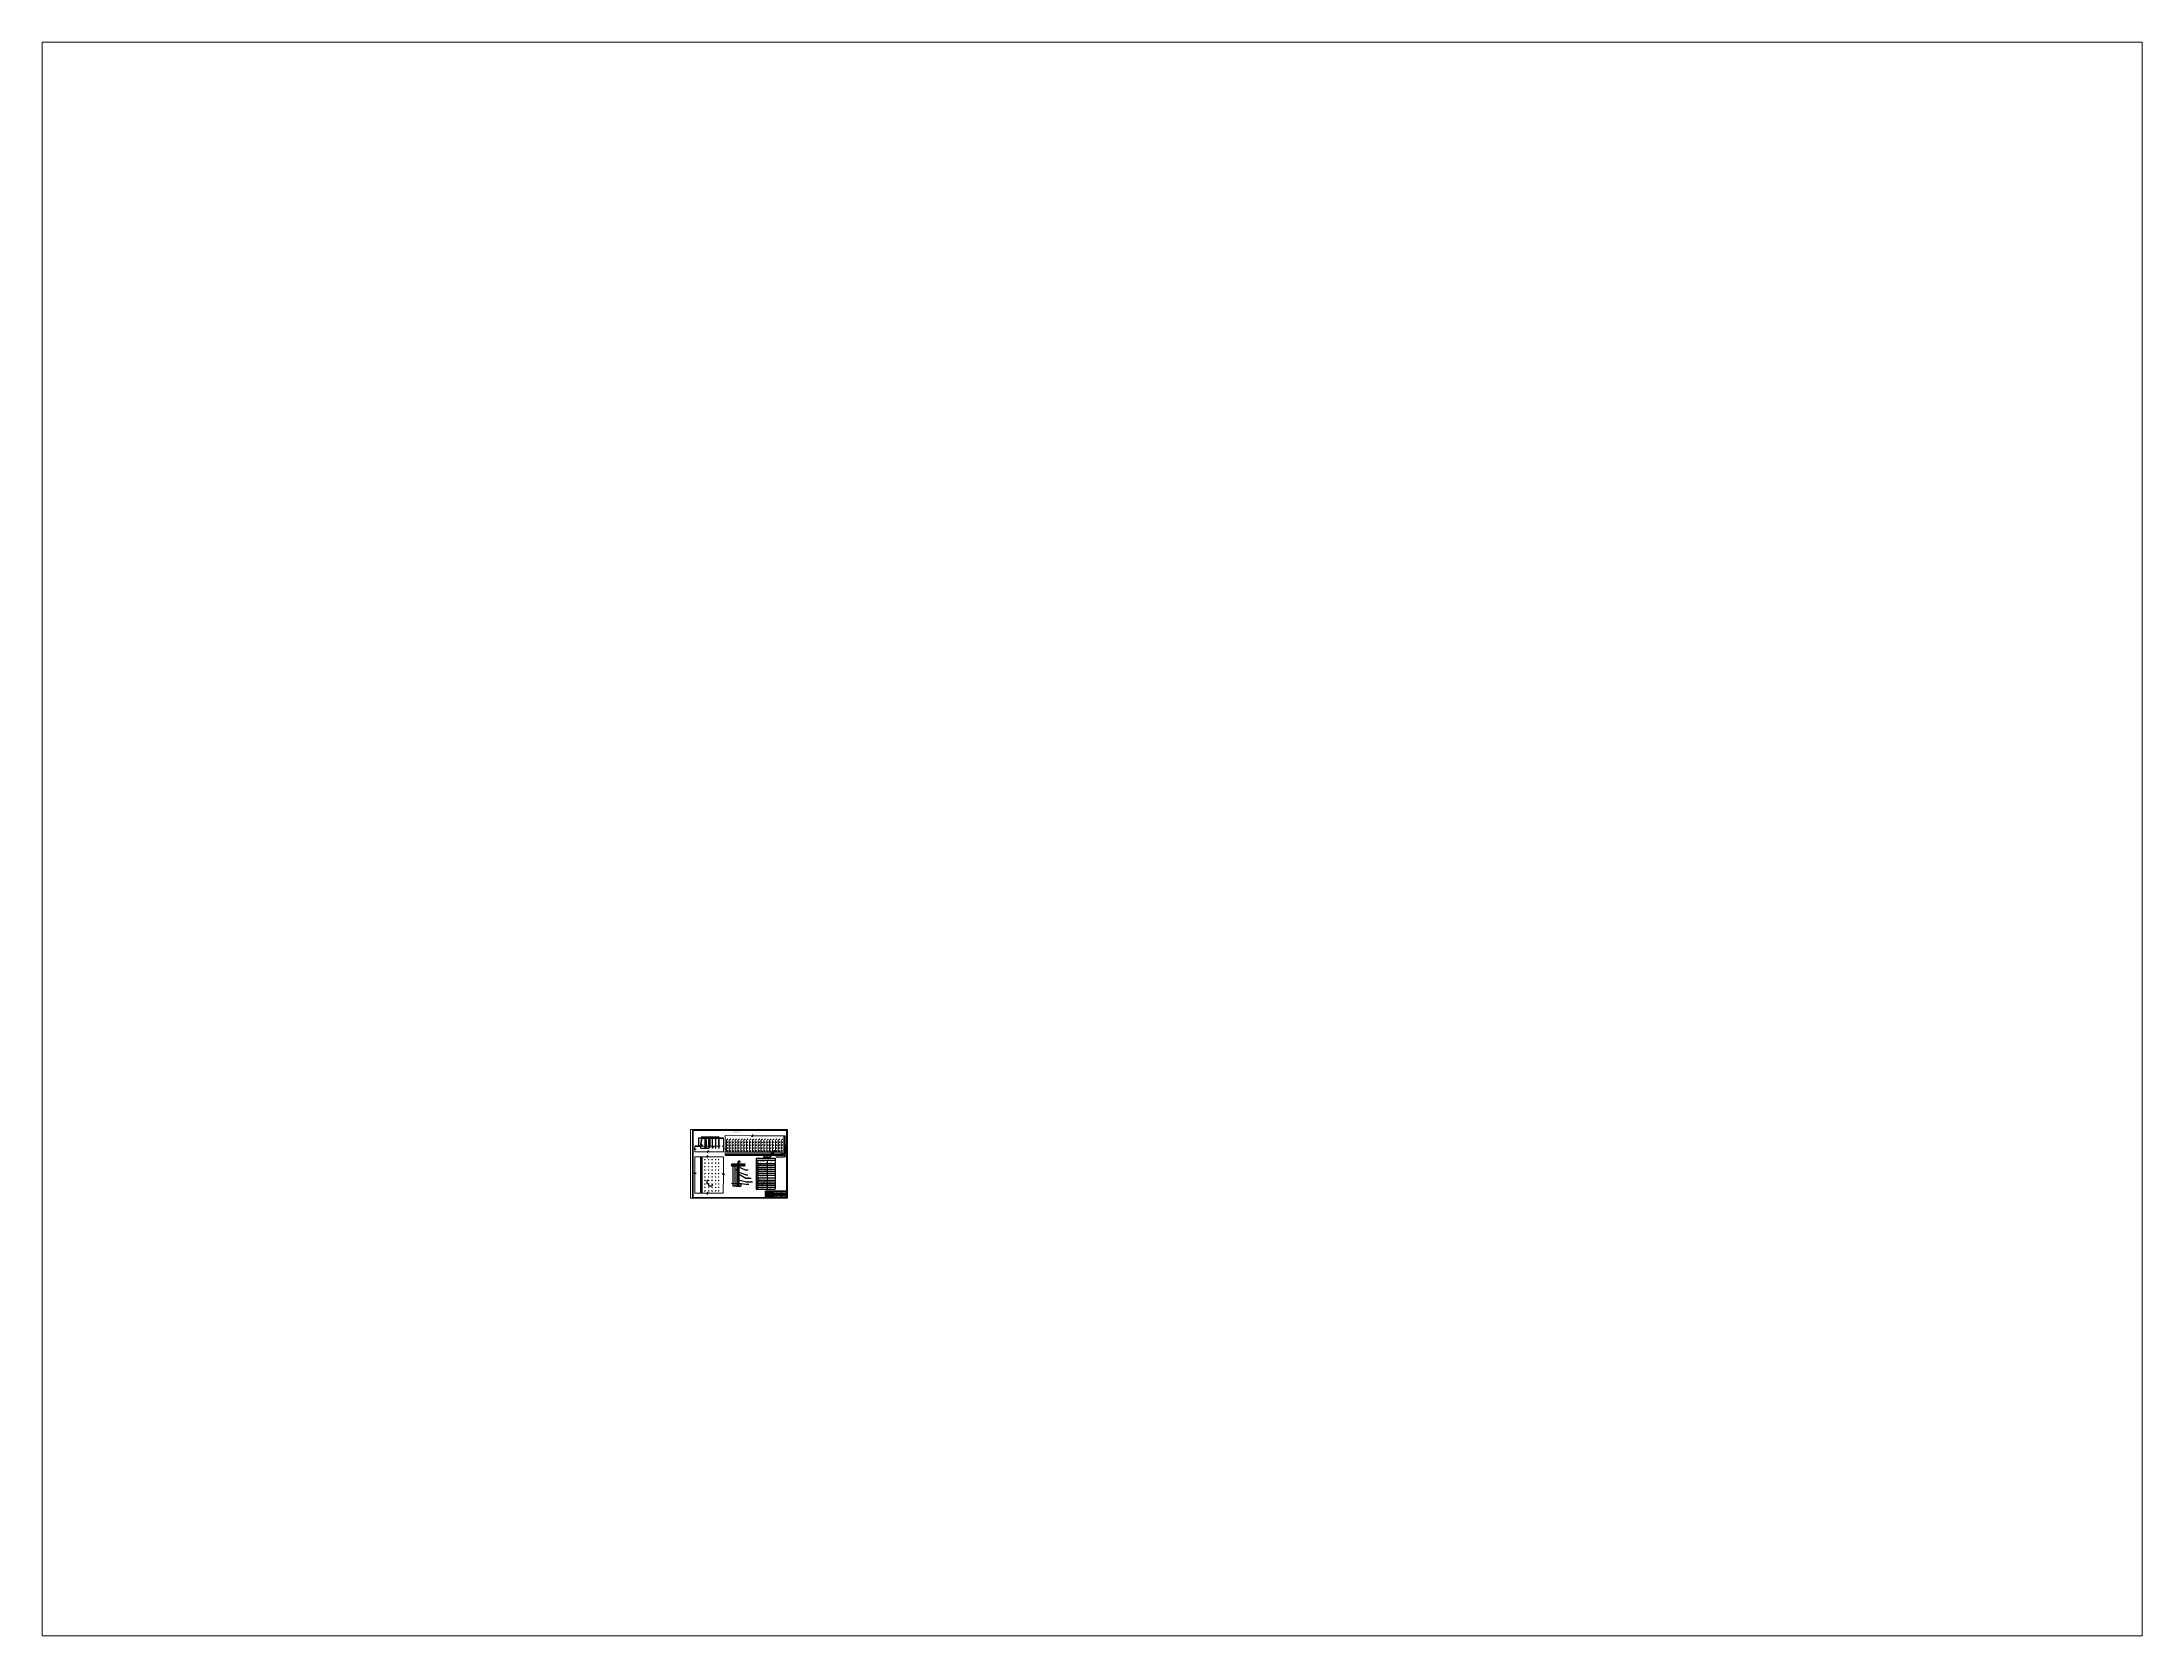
# Paper-space layout 'Layout2' of a CAD drawing. Header units: millimetres. Extents: x 26 to 231, y 20 to 176.
# The model-space entities are those that its viewports show. They can reach past a viewport. Long polylines and large blocks are cut down to what shows.
import ezdxf

# ---------------------------------------------------------------- set-up
doc = ezdxf.new("R2010")
doc.units = ezdxf.units.MM
for name, pattern in [('ACAD_ISO03W100', [30, 12, -18]), ('gost5', [7, 5, -2, 0]), ('gost6', [12, 8, -1.5, 1, -1.5]), ('K5LT_BASIC', [0]), ('K5LT_THIN', [0])]:
    doc.linetypes.add(name, pattern=pattern)
doc.layers.add('Основа', color=10, linetype='K5LT_BASIC', lineweight=35)
doc.layers.add('Рамка', color=30, linetype='Continuous')
doc.styles.add('KTEXTSTYLE', font='GOST_AU.SHX', dxfattribs={"width": 0.96, "height": 5})
doc.styles.add('Такие дела', font='', dxfattribs={"oblique": 15})
doc.styles.get('Такие дела').set_extended_font_data('GOST type A')

# ---------------------------------------------------------------- blocks, each defined once
blk = doc.blocks.new('U0')
at = {"color": 7, "lineweight": 60}
for p, q in [((678, 60), (678, 35)), ((836, 35), (716, 35))]:
    blk.add_line(p, q, dxfattribs=at)
at = {"color": 7}
blk.add_line((836, 30), (786, 30), dxfattribs=at)
at = {"layer": 'Рамка', "color": 7, "linetype": 'K5LT_THIN', "lineweight": 18}
for p, q in [((0, 0), (0, 594)), ((0, 594), (841, 594)), ((841, 594), (841, 0)), ((841, 0), (0, 0)), ((651, 55), (716, 55)), ((651, 50), (716, 50)), ((651, 45), (716, 45)), ((651, 30), (716, 30)), ((651, 25), (716, 25)), ((651, 20), (716, 20)), ((651, 15), (716, 15)), ((651, 10), (716, 10))]:
    blk.add_line(p, q, dxfattribs=at)
at = {"layer": 'Рамка', "color": 7, "linetype": 'K5LT_BASIC', "lineweight": 60}
for p, q in [((20, 5), (20, 589)), ((20, 589), (836, 589)), ((836, 589), (836, 5)), ((836, 5), (20, 5)), ((651, 5), (651, 60)), ((651, 5), (651, 60)), ((651, 5), (651, 60)), ((651, 5), (651, 60)), ((651, 5), (651, 60)), ((651, 5), (651, 60)), ((651, 60), (836, 60)), ((651, 40), (716, 40)), ((651, 35), (716, 35)), ((658, 35), (658, 60)), ((668, 5), (668, 60)), ((691, 5), (691, 60)), ((706, 5), (706, 60)), ((716, 5), (716, 60)), ((716, 45), (836, 45)), ((716, 20), (786, 20)), ((786, 5), (786, 35)), ((786, 30), (801, 30)), ((786, 20), (836, 20)), ((801, 20), (801, 35)), ((801, 30), (836, 30)), ((818, 20), (818, 35))]:
    blk.add_line(p, q, dxfattribs=at)
at = {"layer": 'Рамка', "insert": (9, 259), "char_height": 2.5, "attachment_point": 1, "rotation": 90, "style": 'KTEXTSTYLE'}
blk.add_mtext('\\H3.5;\\W0.965;\\Q15;\\Q15; ', dxfattribs=at)
at = {"layer": 'Рамка', "color": 7, "attachment_point": 1, "style": 'KTEXTSTYLE'}
for s, insert, char_height in [('\\H3.5;\\W0.965;\\Q15;\\Q15;Зм', (652, 39), 2.5), ('\\H3.5;\\W0.965;\\Q15;\\Q15;Р', (652, 34), 2.5), ('{\\H1.4x;\\Q15;\\W0.965;Керівник}', (652, 29), 2.5), ('{\\H1.4x;\\Q15;\\W0.865;Консульт.}', (652, 24), 2.5), ('\\H3.5;\\W0.965;\\Q15;\\Q15;Н.контр.', (652, 14), 2.5), ('{\\H1.4x;\\Q15;\\W0.965;Зав. каф.}', (652, 9), 2.5), ('\\H3.5;\\W0.965;\\Q15;\\Q15;о', (654, 34), 2.5), ('\\H3.5;\\W0.965;\\Q15;\\Q15;зр', (656, 34), 2.5), ('\\H3.5;\\W0.965;\\Q15;\\Q15;.', (656, 39), 2.5), ('{\\H1.4x;\\Q15;\\W0.865;Кільк.}', (659, 39), 2.5), ('\\H3.5;\\W0.965;\\Q15;\\Q15;о', (659, 34), 2.5), ('\\H3.5;\\W0.965;\\Q15;\\Q15;б.', (661, 34), 2.5), ('\\H3.5;\\W0.965;\\Q15;\\Q15;\\W0.665;Аркуш', (669, 39), 2.5), ('{\\H1.4x;\\Q15;\\W0.965;Хоменко Р.Г.}', (669, 34), 2.5), ('{\\H1.4x;\\Q15;\\W0.965;Косенко Т.В.}', (669, 29), 2.5), ('{\\H1.4x;\\Q15;\\W0.965;Ган А.Л.}', (669, 14), 2.5), ('{\\H1.4x;\\Q15;\\W0.965;Кравець В.Г.}', (668, 9), 2.5), ('\\H3.5;\\W0.965;\\Q15;\\Q15;П', (695, 39), 2.5), ('\\H3.5;\\W0.965;\\Q15;\\Q15;і', (697, 39), 2.5), ('\\H3.5;\\W0.965;\\Q15;\\Q15;дп.', (698, 39), 2.5), ('\\H3.5;\\W0.965;\\Q15;\\Q15;\\W0.816;Дата', (707, 39), 2.5), ('\\pi-63.80568;{\\fGOST type A|b0|i0|c204|p34;\\Q15;\\W1;Реконструкц\\fArial|b0|i0|c204|p34;і\\fGOST type A|b0|i0|c204|p34;я Малинського КДЗ}', (774, 43), 5), ('\\A1;\\pi-22.92872;{\\fGOST type A|b0|i0|c204|p34;\\Q15;\\W1;Вибухов\\fArial|b0|i0|c204|p34;і\\fGOST type A|b0|i0|c204|p34; роботи}', (751, 15), 3.5), ('\\A1;\\pi-18.62959;{\\fGOST type A|b0|i0|c204|p34;\\Q15;\\W1;Паспорт БВР}', (751, 30), 3.5), ('{\\Q15;\\W0.965;ОБ-41.1168.095.003}', (741, 56), 7), ('{\\H1.4x;\\Q15;\\W0.965;Стадія}', (788, 34), 2.5), ('{\\Q15;\\W0.965;ДП}', (788, 29), 7), ('{\\Q15;\\W0.965;НТУУ "КПІ"}', (793, 18), 7), ('{\\H1.4x;\\Q15;\\W0.965;Аркуш}', (804, 34), 2.5), ('{\\Q15;\\W0.965;3}', (806, 29), 7), ('{\\H1.4x;\\Q15;\\W0.965;Аркушів}', (820, 34), 2.5), ('{\\Q15;\\W0.965;8}', (824, 29), 7)]:
    blk.add_mtext(s, dxfattribs=dict(at, insert=insert, char_height=char_height))
at = {"layer": 'Рамка', "color": 7, "insert": (678, 39), "char_height": 2.5, "attachment_point": 1, "line_spacing_factor": 0.8, "style": 'KTEXTSTYLE'}
blk.add_mtext('{\\H1.4x;\\Q15;\\W0.765;№ докум.}', dxfattribs=at)
blk = doc.blocks.new('sdfhyt')
at = {"lineweight": 20}
for centre in [(1839, 458), (1839, 428), (1839, 398), (1839, 368), (1839, 338), (1839, 308), (1839, 278), (1839, 248), (1839, 218), (1839, 188)]:
    blk.add_circle(centre, 2, dxfattribs=at)
blk = doc.blocks.new('cgbty')
at = {"lineweight": 20}
for p, q in [((1862, 558), (1857, 552)), ((1857, 552), (1866, 552)), ((1866, 552), (1862, 548))]:
    blk.add_line(p, q, dxfattribs=at)

msp = doc.modelspace()

# ---------------------------------------------------------------- hatches: boundary and pattern name
at = {"lineweight": 9}
h = msp.add_hatch(dxfattribs=at)
h.set_pattern_fill('ANSI31', color=256, scale=1.2, angle=90, style=0)
h.set_pattern_definition([(135, (782.3503, -857.877), (-2.694077, -2.694077), [])])
h.paths.add_polyline_path([(384, 278), (384, 296), (353, 296), (353, 292), (353, 278)])
h = msp.add_hatch(dxfattribs=at)
h.set_pattern_fill('ANSI31', color=256, scale=1.2, angle=90, style=0)
h.set_pattern_definition([(135, (799.2832, -858.5818), (-2.694077, -2.694077), [])])
h.paths.add_polyline_path([(401, 277), (401, 295), (370, 295), (370, 291), (370, 277)])
h = msp.add_hatch(dxfattribs=at)
h.set_pattern_fill('AR-SAND', color=256, scale=1.2, style=0)
h.set_pattern_definition([(37.5, (-733.116, -133.23), (-1.92, 58.7296), [0, -46.3296, 0, -51.816, 0, -49.53]), (7.5, (-733.116, -133.23), (53.943, 86.019), [0, -24.9936, 0, -41.7576, 0, -16.002]), (327.5, (-770.606, -133.23), (94.919, 0.1725), [0, -15.24, 0, -54.864, 0, -71.628]), (317.5, (-770.61, -133.23), (91.627, 26.7515), [0, -7.62, 0, -35.9664, 0, -41.148])])
h.paths.add_polyline_path([(403, 265), (421, 265), (421, 296), (417, 296), (403, 296)])
at = {"lineweight": 20}
h = msp.add_hatch(dxfattribs=at)
h.set_pattern_fill('ANSI38', color=256, scale=1.2, style=0)
h.set_pattern_definition([(45, (-743.4542, -170.5276), (-2.694077, 2.694077), []), (135, (-743.4542, -170.5276), (-8.08223, 2.694077), [9.525, -5.715])])
h.paths.add_polyline_path([(403, 245), (421, 245), (421, 296), (417, 296), (403, 296)])
at = {"lineweight": 9}
h = msp.add_hatch(dxfattribs=at)
h.set_pattern_fill('ANSI31', color=256, scale=1.2, angle=90, style=0)
h.set_pattern_definition([(135, (849.2982, -858.0648), (-2.694077, -2.694077), [])])
h.paths.add_polyline_path([(451, 278), (451, 296), (420, 296), (420, 292), (420, 278)])
h = msp.add_hatch(dxfattribs=at)
h.set_pattern_fill('ANSI31', color=256, scale=1.2, angle=90, style=0)
h.set_pattern_definition([(135, (872.9337, -858.4173), (-2.694077, -2.694077), [])])
h.paths.add_polyline_path([(475, 277), (475, 295), (443, 295), (443, 292), (443, 277)])

# ---------------------------------------------------------------- linework, layer by layer
at = {"lineweight": 20}
for p, q in [((536, 531), (536, 552)), ((536, 552), (544, 541)), ((32, 425), (39, 434)), ((50, 425), (32, 425)), ((39, 434), (39, 451)), ((39, 418), (50, 425)), ((39, 402), (39, 418)), ((144, 402), (39, 402)), ((152, 391), (144, 402)), ((155, 359), (146, 369)), ((146, 369), (146, 348)), ((161, 402), (152, 412)), ((152, 412), (152, 391)), ((285, 402), (161, 402)), ((290, 454), (279, 454)), ((279, 454), (285, 445)), ((285, 520), (285, 460)), ((285, 460), (290, 454)), ((285, 445), (285, 400)), ((301, 424), (302, 372)), ((302, 542), (527, 541)), ((302, 542), (302, 435)), ((311, 499), (311, 399)), ((311, 399), (786, 399)), ((336, 499), (336, 399)), ((361, 499), (361, 399)), ((386, 499), (386, 399)), ((411, 499), (411, 399)), ((436, 499), (436, 399)), ((461, 499), (461, 399)), ((486, 499), (486, 399)), ((511, 499), (511, 399)), ((527, 541), (536, 531)), ((536, 499), (536, 399)), ((544, 541), (821, 539)), ((561, 499), (561, 399)), ((586, 499), (586, 399)), ((611, 499), (611, 399)), ((636, 499), (636, 399)), ((661, 499), (661, 399)), ((686, 499), (686, 399)), ((711, 499), (711, 399)), ((736, 499), (736, 399)), ((761, 499), (761, 399)), ((786, 499), (786, 399)), ((786, 399), (826, 366)), ((28, 217), (39, 225)), ((49, 217), (28, 217)), ((138, 359), (39, 359)), ((39, 225), (39, 359)), ((39, 208), (49, 217)), ((39, 44), (39, 208)), ((146, 348), (138, 359)), ((285, 359), (155, 359)), ((285, 217), (275, 208)), ((275, 208), (296, 208)), ((285, 200), (284, 44)), ((285, 359), (285, 217)), ((296, 208), (285, 200)), ((403, 243), (405, 245)), ((403, 237), (410, 245)), ((403, 232), (415, 245)), ((403, 227), (421, 245)), ((403, 221), (421, 239)), ((403, 216), (421, 234)), ((403, 210), (421, 228)), ((403, 205), (406, 209)), ((403, 200), (406, 204)), ((403, 184), (421, 202)), ((403, 196), (406, 199)), ((403, 190), (410, 197)), ((403, 177), (421, 196)), ((403, 172), (421, 191)), ((403, 167), (421, 185)), ((408, 210), (421, 223)), ((412, 209), (421, 218)), ((412, 203), (421, 212)), ((412, 198), (421, 207)), ((139, 44), (39, 44)), ((147, 33), (139, 44)), ((155, 44), (147, 54)), ((147, 54), (147, 33)), ((284, 44), (155, 44)), ((403, 162), (411, 170)), ((403, 157), (411, 165)), ((403, 151), (411, 159)), ((403, 146), (411, 154)), ((403, 140), (411, 149)), ((403, 135), (411, 143)), ((403, 130), (411, 138)), ((407, 128), (408, 129)), ((411, 170), (419, 178)), ((411, 165), (421, 175)), ((411, 159), (421, 169)), ((411, 154), (421, 164)), ((411, 149), (421, 158)), ((411, 143), (421, 153)), ((411, 138), (421, 148)), ((413, 134), (421, 142)), ((418, 134), (421, 137)), ((418, 129), (421, 131)), ((418, 124), (421, 127)), ((419, 178), (421, 180))]:
    msp.add_line(p, q, dxfattribs=at)
at = {"lineweight": 50}
for p, q in [((88, 451), (39, 451)), ((100, 521), (88, 451)), ((100, 521), (247, 521)), ((247, 521), (285, 521)), ((302, 383), (806, 383)), ((334, 383), (334, 377)), ((337, 383), (337, 377)), ((375, 383), (375, 377)), ((378, 383), (378, 377)), ((420, 383), (420, 377)), ((422, 383), (422, 377)), ((458, 383), (458, 376)), ((461, 383), (461, 376)), ((496, 383), (496, 377)), ((499, 383), (499, 377)), ((534, 383), (534, 377)), ((536, 383), (536, 377)), ((571, 383), (571, 377)), ((574, 383), (574, 377)), ((609, 383), (609, 377)), ((611, 383), (611, 377)), ((646, 383), (646, 377)), ((649, 383), (649, 377)), ((684, 383), (684, 377)), ((686, 383), (686, 377)), ((721, 383), (721, 377)), ((724, 383), (724, 377)), ((759, 383), (759, 377)), ((761, 383), (761, 377)), ((796, 383), (796, 377)), ((799, 383), (799, 377)), ((811, 539), (811, 389)), ((811, 521), (817, 521)), ((811, 518), (817, 518)), ((811, 483), (817, 483)), ((811, 481), (817, 481)), ((811, 446), (817, 446)), ((811, 443), (817, 443)), ((811, 408), (817, 408)), ((811, 406), (817, 406)), ((99, 354), (92, 354)), ((99, 351), (92, 351)), ((99, 316), (92, 316)), ((99, 314), (92, 314)), ((99, 279), (92, 279)), ((99, 276), (92, 276)), ((99, 241), (92, 241)), ((99, 239), (92, 239)), ((99, 204), (92, 204)), ((99, 201), (92, 201)), ((99, 359), (99, 44)), ((355, 296), (417, 296)), ((417, 296), (475, 296)), ((99, 166), (92, 166)), ((99, 164), (92, 164)), ((99, 129), (92, 129)), ((99, 126), (92, 126)), ((99, 91), (92, 91)), ((99, 89), (92, 89)), ((99, 54), (92, 54)), ((99, 51), (92, 51))]:
    msp.add_line(p, q, dxfattribs=at)
at = {"lineweight": 25}
for p, q in [((99, 521), (67, 521)), ((87, 451), (67, 451)), ((69, 518), (69, 453)), ((89, 433), (126, 433)), ((100, 521), (100, 535)), ((102, 533), (243, 533)), ((126, 511), (138, 511)), ((126, 441), (138, 441)), ((127, 521), (138, 521)), ((136, 499), (136, 521)), ((136, 499), (136, 443)), ((159, 521), (171, 521)), ((159, 441), (171, 441)), ((169, 518), (169, 443)), ((190, 450), (201, 450)), ((190, 441), (201, 441)), ((200, 448), (200, 443)), ((246, 522), (246, 535)), ((691, 357), (736, 416)), ((702, 399), (691, 357)), ((822, 369), (811, 355)), ((402, 296), (367, 296)), ((368, 293), (368, 107)), ((402, 296), (384, 296)), ((402, 245), (384, 245)), ((402, 245), (384, 245)), ((385, 293), (385, 248)), ((385, 242), (385, 107)), ((409, 215), (479, 174)), ((479, 203), (412, 227)), ((417, 272), (475, 245)), ((475, 245), (501, 245)), ((479, 203), (497, 203)), ((568, 347), (733, 347)), ((568, 347), (568, 79)), ((568, 330), (733, 330)), ((568, 301), (733, 301)), ((568, 286), (733, 286)), ((568, 268), (733, 268)), ((568, 251), (733, 251)), ((568, 235), (733, 235)), ((568, 217), (733, 217)), ((568, 199), (733, 199)), ((585, 330), (585, 79)), ((691, 357), (631, 357)), ((665, 330), (665, 79)), ((733, 347), (733, 79)), ((811, 355), (739, 355)), ((155, 154), (142, 154)), ((155, 124), (142, 124)), ((143, 152), (143, 127)), ((157, 121), (157, 108)), ((160, 109), (186, 109)), ((188, 121), (188, 108)), ((402, 104), (367, 104)), ((402, 104), (384, 104)), ((416, 160), (485, 141)), ((417, 132), (481, 122)), ((421, 128), (438, 128)), ((421, 104), (438, 104)), ((437, 125), (437, 107)), ((479, 174), (526, 174)), ((481, 122), (505, 122)), ((485, 141), (536, 141)), ((568, 176), (733, 176)), ((568, 158), (733, 158)), ((568, 143), (733, 143)), ((568, 127), (733, 127)), ((568, 114), (733, 114)), ((568, 97), (733, 97)), ((568, 79), (733, 79))]:
    msp.add_line(p, q, dxfattribs=at)
at = {"linetype": 'ByBlock', "lineweight": 25}
for p, q in [((88, 451), (88, 433)), ((126, 441), (126, 432)), ((126, 441), (126, 432)), ((128, 433), (156, 433)), ((158, 441), (158, 432))]:
    msp.add_line(p, q, dxfattribs=at)
at = {"linetype": 'ACAD_ISO03W100', "lineweight": 20}
msp.add_line((93, 450), (257, 450), dxfattribs=at)
at = {"lineweight": 30}
for p, q in [((125, 521), (125, 441)), ((127, 511), (125, 511)), ((125, 441), (127, 441)), ((127, 441), (127, 521)), ((157, 521), (157, 441)), ((157, 502), (159, 502)), ((157, 441), (159, 441)), ((159, 441), (159, 521)), ((188, 521), (188, 441)), ((188, 502), (190, 502)), ((188, 441), (190, 441)), ((190, 441), (190, 521)), ((217, 521), (217, 441)), ((217, 502), (219, 502)), ((217, 441), (219, 441)), ((219, 441), (219, 521)), ((245, 521), (245, 441)), ((245, 502), (247, 502)), ((245, 441), (247, 441)), ((247, 441), (247, 521)), ((302, 372), (806, 373)), ((332, 383), (332, 372)), ((339, 383), (339, 372)), ((373, 383), (373, 372)), ((381, 383), (381, 372)), ((417, 383), (417, 372)), ((425, 383), (425, 372)), ((456, 383), (456, 372)), ((464, 383), (464, 372)), ((494, 383), (494, 372)), ((501, 383), (501, 372)), ((501, 383), (501, 372)), ((531, 383), (531, 372)), ((531, 383), (531, 372)), ((539, 383), (539, 372)), ((539, 383), (539, 372)), ((569, 383), (569, 372)), ((569, 383), (569, 372)), ((576, 383), (576, 372)), ((576, 383), (576, 372)), ((606, 383), (606, 372)), ((606, 383), (606, 372)), ((614, 383), (614, 372)), ((614, 383), (614, 372)), ((644, 383), (644, 372)), ((644, 383), (644, 372)), ((651, 383), (651, 372)), ((651, 383), (651, 372)), ((681, 383), (681, 372)), ((681, 383), (681, 372)), ((689, 383), (689, 372)), ((689, 383), (689, 372)), ((719, 383), (719, 372)), ((719, 383), (719, 372)), ((726, 383), (726, 372)), ((726, 383), (726, 372)), ((756, 383), (756, 372)), ((756, 383), (756, 372)), ((764, 383), (764, 372)), ((764, 383), (764, 372)), ((794, 383), (794, 372)), ((794, 383), (794, 372)), ((794, 383), (794, 372)), ((801, 383), (801, 372)), ((810, 385), (816, 377)), ((811, 523), (822, 523)), ((811, 523), (822, 523)), ((811, 516), (822, 516)), ((811, 516), (822, 516)), ((811, 486), (822, 486)), ((811, 486), (822, 486)), ((811, 478), (822, 478)), ((811, 478), (822, 478)), ((811, 448), (822, 448)), ((811, 448), (822, 448)), ((811, 441), (822, 441)), ((811, 441), (822, 441)), ((811, 411), (822, 411)), ((811, 411), (822, 411)), ((811, 403), (822, 403)), ((811, 403), (822, 403)), ((822, 388), (821, 539)), ((88, 359), (88, 44)), ((99, 356), (88, 356)), ((99, 349), (88, 349)), ((99, 349), (88, 349)), ((99, 319), (88, 319)), ((99, 319), (88, 319)), ((99, 311), (88, 311)), ((99, 311), (88, 311)), ((99, 281), (88, 281)), ((99, 281), (88, 281)), ((99, 274), (88, 274)), ((99, 274), (88, 274)), ((99, 244), (88, 244)), ((99, 244), (88, 244)), ((99, 236), (88, 236)), ((99, 236), (88, 236)), ((99, 206), (88, 206)), ((99, 206), (88, 206)), ((99, 199), (88, 199)), ((99, 199), (88, 199)), ((403, 296), (403, 104)), ((403, 245), (421, 245)), ((421, 104), (421, 296)), ((99, 169), (88, 169)), ((99, 169), (88, 169)), ((99, 161), (88, 161)), ((99, 161), (88, 161)), ((99, 131), (88, 131)), ((99, 131), (88, 131)), ((99, 124), (88, 124)), ((99, 124), (88, 124)), ((99, 94), (88, 94)), ((99, 94), (88, 94)), ((99, 86), (88, 86)), ((99, 86), (88, 86)), ((99, 56), (88, 56)), ((99, 56), (88, 56)), ((99, 56), (88, 56)), ((99, 49), (88, 49)), ((403, 104), (421, 104))]:
    msp.add_line(p, q, dxfattribs=at)
at = {"linetype": 'gost6', "lineweight": 25}
for p, q in [((126, 530), (126, 431)), ((158, 530), (158, 432)), ((189, 530), (189, 432)), ((218, 530), (218, 432)), ((246, 530), (245, 432))]:
    msp.add_line(p, q, dxfattribs=at)
at = {"lineweight": 9}
for p, q in [((406, 210), (412, 207)), ((406, 206), (412, 204)), ((406, 203), (412, 200)), ((406, 200), (412, 198)), ((409, 210), (410, 302)), ((409, 210), (409, 210)), ((415, 134), (415, 299)), ((403, 124), (413, 134)), ((403, 119), (412, 129)), ((403, 113), (412, 124)), ((403, 108), (415, 121)), ((404, 104), (421, 121)), ((410, 104), (421, 115)), ((412, 133), (418, 131)), ((412, 130), (418, 128)), ((412, 127), (418, 124)), ((413, 124), (418, 122)), ((415, 104), (421, 110)), ((420, 104), (421, 105))]:
    msp.add_line(p, q, dxfattribs=at)
at = {"linetype": 'gost5', "lineweight": 20}
msp.add_line((437, 128), (355, 128), dxfattribs=at)
at = {"lineweight": 9}
for points in [[(406, 210), (412, 210), (412, 197), (406, 197)], [(412, 134), (418, 134), (418, 121), (412, 121)]]:
    msp.add_lwpolyline(points, close=True, dxfattribs=at)
at = {"lineweight": 20}
for centre in [(321, 510), (321, 485), (321, 460), (321, 435), (321, 410), (346, 510), (346, 485), (346, 460), (346, 435), (346, 410), (371, 510), (371, 485), (371, 460), (371, 435), (371, 410), (396, 510), (396, 485), (396, 460), (396, 435), (396, 410), (421, 510), (421, 485), (421, 460), (421, 435), (421, 410), (446, 510), (446, 485), (446, 460), (446, 435), (446, 410), (471, 510), (471, 485), (471, 460), (471, 435), (471, 410), (496, 510), (496, 485), (496, 460), (496, 435), (496, 410), (521, 510), (521, 485), (521, 460), (521, 435), (521, 410), (546, 510), (546, 485), (546, 460), (546, 435), (546, 410), (571, 510), (571, 485), (571, 460), (571, 435), (571, 410), (596, 510), (596, 485), (596, 460), (596, 435), (596, 410), (621, 510), (621, 485), (621, 460), (621, 435), (621, 410), (646, 510), (646, 485), (646, 460), (646, 435), (646, 410), (671, 510), (671, 485), (671, 460), (671, 435), (671, 410), (696, 510), (696, 485), (696, 460), (696, 435), (696, 410), (721, 510), (721, 485), (721, 460), (721, 435), (721, 410), (746, 510), (746, 485), (746, 460), (746, 435), (746, 410), (771, 510), (771, 485), (771, 460), (771, 435), (771, 410), (796, 510), (796, 485), (796, 460), (796, 435), (796, 410), (125, 334), (125, 304), (125, 274), (125, 244), (125, 214), (125, 184), (157, 334), (157, 304), (157, 274), (157, 244), (157, 214), (157, 184), (188, 334), (188, 304), (188, 274), (188, 244), (188, 214), (188, 184), (245, 334), (245, 304), (245, 274), (245, 244), (245, 214), (245, 184), (125, 154), (125, 124), (125, 94), (125, 64), (157, 154), (157, 124), (157, 94), (157, 64), (188, 154), (188, 124), (188, 94), (188, 64), (245, 154), (245, 124), (245, 94), (245, 64)]:
    msp.add_circle(centre, 2, dxfattribs=at)
at = {"lineweight": 25}
for centre, radius, start, end in [((88, 450), 17.1, 8.4993, 72.4861), ((425, 307), 16.1, 94.6385, 195.8678)]:
    msp.add_arc(centre, radius, start, end, dxfattribs=at)
at = {"lineweight": 50}
msp.add_arc((806, 388), 4.83, 266.661, 6.0344, dxfattribs=at)
at = {"lineweight": 30}
msp.add_arc((805, 390), 16.9, 273.0024, 355.0546, dxfattribs=at)
at = {"lineweight": 20, "extrusion": (0, 0, -1)}
for centre in [(320, 488), (320, 463), (320, 438), (320, 413), (320, 388), (345, 488), (345, 463), (345, 438), (345, 413), (345, 388), (370, 488), (370, 463), (370, 438), (370, 413), (370, 388), (395, 488), (395, 463), (395, 438), (395, 413), (395, 388), (420, 488), (420, 463), (420, 438), (420, 413), (420, 388), (445, 488), (445, 463), (445, 438), (445, 413), (445, 388), (470, 488), (470, 463), (470, 438), (470, 413), (470, 388), (495, 488), (495, 463), (495, 438), (495, 413), (495, 388), (520, 488), (520, 463), (520, 438), (520, 413), (520, 388), (545, 488), (545, 463), (545, 438), (545, 413), (545, 388), (570, 488), (570, 463), (570, 438), (570, 413), (570, 388), (595, 488), (595, 463), (595, 438), (595, 413), (595, 388), (620, 488), (620, 463), (620, 438), (620, 413), (620, 388), (645, 488), (645, 463), (645, 438), (645, 413), (645, 388), (670, 488), (670, 463), (670, 438), (670, 413), (670, 388), (695, 488), (695, 463), (695, 438), (695, 413), (695, 388), (720, 488), (720, 463), (720, 438), (720, 413), (720, 388), (745, 488), (745, 463), (745, 438), (745, 413), (745, 388), (770, 488), (770, 463), (770, 438), (770, 413), (770, 388), (795, 488), (795, 463), (795, 438), (795, 413), (795, 388)]:
    msp.add_ellipse(centre, major_axis=(0.8, 21.6), ratio=0.502035, start_param=-1.079706, end_param=-0.074475, dxfattribs=at)
at = {"lineweight": 9}
msp.add_ellipse((432, 305), major_axis=(-16.3, -5.3), ratio=0.561078, start_param=4.255981, end_param=6.283185, dxfattribs=at)
at = {"lineweight": 25}
for points in [[(68, 518), (69, 518), (69, 521)], [(68, 453), (69, 453), (69, 451)], [(93, 466), (93, 467), (91, 467)], [(102, 534), (102, 533), (100, 533)], [(105, 453), (105, 453), (105, 450)], [(136, 518), (137, 518), (136, 521)], [(136, 514), (137, 514), (136, 511)], [(136, 509), (137, 509), (136, 511)], [(136, 443), (137, 443), (136, 441)], [(169, 518), (170, 518), (169, 521)], [(169, 443), (170, 443), (169, 441)], [(200, 448), (201, 448), (200, 450)], [(200, 443), (201, 443), (200, 441)], [(243, 534), (243, 533), (246, 533)], [(368, 293), (369, 293), (368, 296)], [(385, 293), (386, 293), (385, 296)], [(385, 248), (386, 248), (385, 245)], [(385, 242), (386, 242), (385, 245)], [(143, 152), (144, 152), (143, 154)], [(143, 127), (144, 127), (143, 124)], [(160, 110), (160, 109), (157, 109)], [(186, 110), (186, 109), (188, 109)], [(368, 107), (369, 107), (368, 104)], [(385, 107), (386, 107), (385, 104)], [(436, 125), (437, 125), (437, 128)], [(436, 107), (437, 107), (437, 104)]]:
    msp.add_solid(points, dxfattribs=at)
at = {"linetype": 'ByBlock', "lineweight": 25}
for points in [[(91, 434), (91, 433), (88, 433)], [(123, 434), (123, 433), (126, 433)], [(128, 434), (128, 433), (126, 433)], [(156, 434), (156, 433), (158, 433)]]:
    msp.add_solid(points, dxfattribs=at)

# ---------------------------------------------------------------- block references
at = {"lineweight": 25}
for name, p in [('cgbty', (-1561, -123)), ('sdfhyt', (-1621, -124))]:
    msp.add_blockref(name, p, dxfattribs=at)
at = {"layer": 'Рамка'}
msp.add_blockref('U0', (0, 0), dxfattribs=at)

# ---------------------------------------------------------------- texts
at = {"style": 'Такие дела', "oblique": 15}
for s, height, p in [('Паспорт БПР', 7, (371, 572)), ('W', 4.5, (101, 434)), ('b', 4.5, (140, 434)), ('A', 4, (168, 534)), ('УНС-ПА-', 5, (635, 360)), ('25-1', 5, (658, 360)), ('2', 5, (669, 360)), ('УНС-ПА-0', 5, (752, 359)), ('-1', 5, (778, 359)), ('00', 5, (783, 359)), ('Заб', 5, (475, 246)), ('УНС-С-500', 5, (476, 178)), ('ВР', 5, (482, 205)), ('i', 5, (485, 246)), ('йка', 5, (486, 246)), ('-12', 5, (505, 178)), ('2', 6, (574, 274)), ('3', 6, (574, 257)), ('4', 6, (574, 240)), ('5', 6, (574, 223)), ('6', 6, (574, 205)), ('1', 6, (574, 290)), ('7', 6, (574, 185)), ('Глибина свердловини,', 5, (591, 241)), ('Вiдстань мiж рядами', 5, (590, 190)), ('Дiаметр свердловини,', 5, (592, 257)), ('Кількість свердловин в', 5, (594, 227)), ('Кут вiдкосу уступа,', 5, (594, 279)), ('Висота уступа,', 5, (597, 292)), ('свердловин,', 5, (598, 202)), ('Кiлькiсть рядiв', 5, (601, 211)), ('свердловин,', 5, (601, 182)), ('Найменування', 5, (603, 318)), ('показникi', 5, (606, 308)), ('ряді, шт.', 5, (611, 220)), ('град', 5, (617, 271)), ('шт', 5, (630, 203)), ('м', 5, (631, 182)), ('м', 5, (638, 292)), ('Параметри БПР', 5, (639, 336)), ('.', 5, (640, 203)), ('м', 5, (646, 241)), ('мм', 5, (648, 257)), ('позначення', 5, (684, 309)), ('Умовнi', 5, (692, 318)), ('Ну', 6, (693, 291)), ('d', 6, (692, 257)), ('l', 6.67, (694, 240)), ('70', 6, (694, 274)), ('N', 6, (695, 223)), ('n', 6, (696, 205)), ('b', 6, (696, 185)), ('св', 4.5, (698, 257)), ('св', 3.75, (698, 240)), ('b', 4.5, (170, 110)), ('Т-400', 5, (481, 125)), ('УНС-С-', 5, (488, 144)), ('450-16', 5, (507, 145)), ('10', 6, (571, 132)), ('12', 6, (571, 103)), ('13', 6, (571, 85)), ('11', 6, (571, 118)), ('8', 6, (574, 164)), ('9', 6, (574, 148)), ('Довжина перебура,', 5, (589, 149)), ('Лiнiя опору по пiдошвi', 5, (589, 108)), ('Довжина забiйки,', 5, (593, 119)), ('Довжина заряда,', 5, (593, 133)), ('свердловинами,', 5, (594, 161)), ("Об'", 5, (602, 90)), ('Вiдстань мiж', 5, (603, 170)), ('вибуху, м', 5, (608, 82)), ('уступа,', 5, (609, 100)), ('єм масового', 5, (611, 90)), ('м', 5, (630, 100)), ('3', 3, (632, 85)), ('м', 5, (634, 161)), ('м', 5, (636, 134)), ('м', 5, (636, 119)), ('м', 5, (638, 149)), ('V', 6, (689, 85)), ('l', 6, (691, 148)), ('l', 6, (692, 118)), ('l', 6, (692, 133)), ('W', 6, (694, 103)), ('пер', 4.5, (696, 148)), ('зар', 4.5, (696, 133)), ('заб', 4.5, (696, 118)), ('a', 6, (696, 164)), ('м. в.', 4.5, (697, 85))]:
    msp.add_text(s, height=height, dxfattribs=at).set_placement(p)
at = {"color": 0, "style": 'Такие дела', "oblique": 15}
for s, height, p in [('Н', 3, (68, 483)), ('у', 2.5, (68, 487)), ('l', 4, (169, 478)), ('св', 2, (169, 481)), ('l', 2.5, (199, 443)), ('пер', 1.25, (199, 445)), ('l', 5, (368, 197)), ('св', 5, (368, 200)), ('заб', 5, (385, 264)), ('l', 5, (385, 260)), ('l', 5, (384, 165)), ('зар', 5, (384, 168)), ('l', 5, (436, 112)), ('пер', 5, (436, 115))]:
    msp.add_text(s, height=height, rotation=90, dxfattribs=at).set_placement(p)
at = {"style": 'Такие дела', "oblique": 15}
for s, height, rotation, p in [('α', 2.92, 310.4927, (100, 463)), ('°', 2.5, 310.4927, (102, 461)), ('a', 4.5, 90, (143, 137))]:
    msp.add_text(s, height=height, rotation=rotation, dxfattribs=at).set_placement(p)
at = {"color": 0, "style": 'Такие дела', "oblique": 15}
msp.add_text('в', height=5, dxfattribs=at).set_placement((631, 308))
at = {"lineweight": 25, "char_height": 5, "width": 9.85, "attachment_point": 1, "style": 'Такие дела'}
for s, insert in [('23', (318, 522)), ('22', (318, 497)), ('21', (318, 472)), ('20', (318, 447)), ('19', (318, 422)), ('22', (343, 522)), ('21', (343, 497)), ('20', (343, 472)), ('19', (343, 447)), ('18', (343, 422)), ('21', (368, 522)), ('20', (368, 497)), ('19', (368, 472)), ('18', (368, 447)), ('17', (368, 422)), ('20', (393, 522)), ('19', (393, 497)), ('18', (393, 472)), ('17', (393, 447)), ('16', (393, 422)), ('19', (418, 522)), ('18', (418, 497)), ('17', (418, 472)), ('16', (418, 447)), ('15', (418, 422)), ('18', (443, 522)), ('17', (443, 497)), ('16', (443, 472)), ('15', (443, 447)), ('14', (443, 422)), ('17', (468, 522)), ('16', (468, 497)), ('15', (468, 472)), ('14', (468, 447)), ('13', (468, 422)), ('16', (493, 522)), ('15', (493, 497)), ('14', (493, 472)), ('13', (493, 447)), ('12', (493, 422)), ('15', (518, 522)), ('14', (518, 497)), ('13', (518, 472)), ('12', (518, 447)), ('11', (518, 422)), ('14', (543, 522)), ('13', (543, 497)), ('12', (543, 472)), ('11', (543, 447)), ('10', (543, 422)), ('13', (568, 522)), ('12', (568, 497)), ('11', (568, 472)), ('10', (568, 447)), ('9', (568, 422)), ('12', (593, 522)), ('11', (593, 497)), ('10', (593, 472)), ('9', (593, 447)), ('8', (593, 422)), ('11', (618, 522)), ('10', (618, 497)), ('9', (618, 472)), ('8', (618, 447)), ('7', (618, 422)), ('10', (643, 522)), ('9', (643, 497)), ('8', (643, 472)), ('7', (643, 447)), ('6', (643, 422)), ('5', (668, 422)), ('9', (668, 522)), ('8', (668, 497)), ('7', (668, 472)), ('6', (668, 447)), ('5', (693, 447)), ('8', (693, 522)), ('7', (693, 497)), ('6', (693, 472)), ('4', (693, 422)), ('5', (718, 472)), ('3', (718, 422)), ('7', (718, 522)), ('6', (718, 497)), ('4', (718, 447)), ('5', (743, 497)), ('3', (743, 447)), ('2', (743, 422)), ('6', (743, 522)), ('4', (743, 472)), ('5', (768, 522)), ('3', (768, 472)), ('2', (768, 447)), ('4', (768, 497)), ('1', (768, 422)), ('3', (793, 497)), ('2', (793, 472)), ('4', (793, 522)), ('1', (793, 447)), ('0', (793, 422))]:
    msp.add_mtext(s, dxfattribs=dict(at, insert=insert))

psp = doc.layouts.new('Layout2')

# ---------------------------------------------------------------- viewports
at = {"layer": 'Основа'}
psp.add_viewport(center=(128.5, 97.5), size=(205.6, 156), view_center_point=(3477.17, 3109.73), view_height=13797.2786, dxfattribs=at)

doc.saveas('drawing.dxf')
